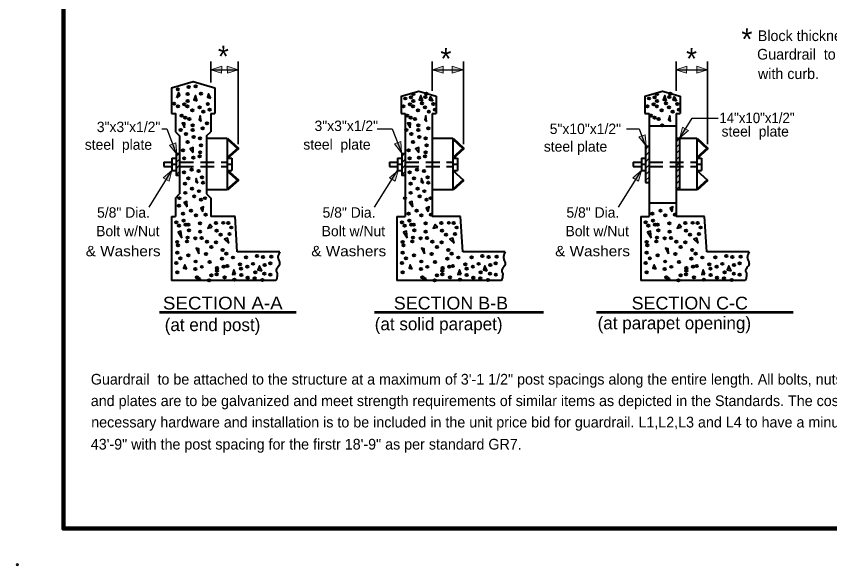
# Model space of a CAD drawing. Extents: x -8731 to 7724, y -66522 to -56618.
# Drawn here: x 6129 to 7011, y -66522 to -65926 of the extents above; entities that cross this region are included whole.
import ezdxf
from ezdxf.enums import TextEntityAlignment as Align

# ---------------------------------------------------------------- set-up
doc = ezdxf.new("R2010")
doc.units = 0
doc.header["$LTSCALE"] = 5
doc.header["$PDMODE"] = 32
doc.header["$PDSIZE"] = 2.5
doc.linetypes.add('MEDIUM_DASHED', pattern=[4.5, 3, -1.5])
doc.layers.add('1', color=7, linetype='Continuous', lineweight=13)
doc.layers.add('3', color=7, linetype='Continuous', lineweight=40)

msp = doc.modelspace()

# ---------------------------------------------------------------- hatches: boundary and pattern name
at = {"layer": '1'}
for points in [[(6339.86, -65984.52), (6351.72, -65980.6), (6351.62, -65987.98)], [(6369.66, -65984.5), (6357.8, -65980.6), (6357.9, -65987.96)], [(6580.1, -65984.5), (6591.94, -65980.6), (6591.86, -65987.96)], [(6613.42, -65984.5), (6601.54, -65980.6), (6601.64, -65987.96)], [(6843.84, -65984.5), (6855.7, -65980.6), (6855.6, -65987.96)], [(6878.42, -65984.5), (6866.54, -65980.6), (6866.64, -65987.96)], [(6848.18, -66058.26), (6857.54, -66050.18), (6851.22, -66046.52)], [(6811.72, -66066.9), (6803.9, -66057.16), (6810.86, -66054.68)], [(6302.98, -66075.64), (6295.16, -66065.9), (6302.12, -66063.42)], [(6546.72, -66074.4), (6538.9, -66064.64), (6545.86, -66062.16)], [(6297.82, -66093.36), (6288.44, -66101.42), (6294.76, -66105.1)], [(6542.82, -66093.36), (6533.44, -66101.42), (6539.76, -66105.1)], [(6806.56, -66093.36), (6797.18, -66101.42), (6803.5, -66105.1)]]:
    msp.add_hatch(color=256, dxfattribs=at).paths.add_polyline_path(points)

# ---------------------------------------------------------------- linework, layer by layer
at = {"layer": '1', "lineweight": 100}
msp.add_lwpolyline([(6180.24, -65463.56), (6180.24, -66481.48), (7671, -66481.48)], dxfattribs=at)
at = {"layer": '1'}
for points in [[(6339.86, -65984.52), (6351.72, -65980.6), (6351.62, -65987.98)], [(6369.66, -65984.5), (6357.8, -65980.6), (6357.9, -65987.96)], [(6580.1, -65984.5), (6591.94, -65980.6), (6591.86, -65987.96)], [(6613.42, -65984.5), (6601.54, -65980.6), (6601.64, -65987.96)], [(6843.84, -65984.5), (6855.7, -65980.6), (6855.6, -65987.96)], [(6878.42, -65984.5), (6866.54, -65980.6), (6866.64, -65987.96)], [(6848.18, -66058.26), (6857.54, -66050.18), (6851.22, -66046.52)], [(6811.72, -66066.9), (6803.9, -66057.16), (6810.86, -66054.68)], [(6302.98, -66075.64), (6295.16, -66065.9), (6302.12, -66063.42)], [(6546.72, -66074.4), (6538.9, -66064.64), (6545.86, -66062.16)], [(6297.82, -66093.36), (6288.44, -66101.42), (6294.76, -66105.1)], [(6542.82, -66093.36), (6533.44, -66101.42), (6539.76, -66105.1)], [(6806.56, -66093.36), (6797.18, -66101.42), (6803.5, -66105.1)]]:
    msp.add_lwpolyline(points, close=True, dxfattribs=at)
msp.add_point((6130.3, -66520.44), dxfattribs=at)
at = {"layer": '3', "lineweight": 35}
for p, q in [((6339.82, -65975.26), (6339.82, -65997.98)), ((6369.52, -65975.26), (6369.52, -66064.96)), ((6579.8, -65975.26), (6579.8, -66007.18)), ((6613.96, -65975.26), (6613.96, -66064.96)), ((6844.14, -65975.26), (6844.14, -66007.18)), ((6878.28, -65975.26), (6878.28, -66064.96)), ((6844.14, -66062.44), (6847.26, -66058.86)), ((6844.14, -66068.66), (6847.84, -66064.8)), ((6811.16, -66070.74), (6814.42, -66067.04)), ((6811.16, -66077.58), (6814.88, -66073.42)), ((6844.14, -66075.04), (6847.84, -66071.34)), ((6302.4, -66078.46), (6305.52, -66075.04)), ((6302.4, -66085), (6306.12, -66081.28)), ((6546.84, -66078.16), (6549.94, -66075.04)), ((6546.84, -66085.16), (6550.54, -66081.28)), ((6811.16, -66084.4), (6814.88, -66080.1)), ((6844.14, -66081.88), (6847.84, -66078.16)), ((6302.4, -66091.68), (6306.12, -66087.82)), ((6546.84, -66091.68), (6550.54, -66087.82)), ((6811.16, -66091.38), (6814.88, -66087.24)), ((6844.14, -66088.72), (6847.84, -66084.7)), ((6844.14, -66095.24), (6847.84, -66091.24)), ((6302.4, -66098.52), (6306.12, -66094.64)), ((6546.84, -66098.52), (6550.54, -66094.64)), ((6811.16, -66098.36), (6814.88, -66094.2)), ((6811.16, -66104.46), (6814.88, -66100.6)), ((6844.14, -66101.64), (6847.84, -66097.76)), ((6844.14, -66108.16), (6847.84, -66104.3)), ((6844.14, -66114.56), (6847.84, -66110.84))]:
    msp.add_line(p, q, dxfattribs=at)
at = {"layer": '3', "lineweight": 25}
for p, q in [((6339.82, -65984.46), (6369.52, -65984.46)), ((6579.8, -65984.46), (6613.96, -65984.46)), ((6844.14, -65984.46), (6878.28, -65984.46)), ((6286.82, -66048.32), (6292.16, -66048.32)), ((6292.16, -66048.32), (6302.4, -66075.04)), ((6520.26, -66048.32), (6536.58, -66048.32)), ((6536.58, -66048.32), (6546.84, -66075.04)), ((6790.38, -66048.32), (6804.04, -66048.32)), ((6804.04, -66048.32), (6811.16, -66067.04)), ((6273, -66133.26), (6297.8, -66093.32)), ((6517.42, -66133.26), (6542.22, -66093.32)), ((6781.76, -66133.26), (6806.56, -66093.32))]:
    msp.add_line(p, q, dxfattribs=at)
at = {"layer": '3'}
for p, q in [((6297.2, -66003.92), (6297.2, -66031.68)), ((6344.28, -66003.92), (6344.28, -66031.68)), ((6546.1, -66013.12), (6546.1, -66031.68)), ((6584.26, -66013.12), (6584.26, -66031.68)), ((6810.42, -66013.12), (6810.42, -66031.68)), ((6848.58, -66013.12), (6848.58, -66031.68)), ((6339.82, -66031.68), (6339.82, -66051.6)), ((6339.82, -66031.68), (6344.28, -66031.68)), ((6546.1, -66031.68), (6550.54, -66031.68)), ((6550.54, -66031.68), (6550.54, -66143.2)), ((6579.8, -66031.68), (6579.8, -66143.2)), ((6579.8, -66031.68), (6584.26, -66031.68)), ((6810.42, -66031.68), (6814.88, -66031.68)), ((6814.88, -66031.68), (6814.88, -66143.2)), ((6844.14, -66031.68), (6848.58, -66031.68)), ((6844.14, -66045.36), (6814.88, -66045.36)), ((6301.66, -66051.6), (6306.12, -66056.04)), ((6306.12, -66056.04), (6306.12, -66118.86)), ((6335.38, -66056.04), (6339.82, -66051.6)), ((6335.38, -66056.04), (6335.38, -66118.86)), ((6357.8, -66058.86), (6335.38, -66058.86)), ((6357.8, -66058.86), (6357.8, -66114.56)), ((6602.22, -66058.86), (6579.8, -66058.86)), ((6602.22, -66058.86), (6602.22, -66114.56)), ((6866.56, -66058.86), (6844.14, -66058.86)), ((6847.84, -66058.86), (6847.84, -66114.56)), ((6866.56, -66058.86), (6866.56, -66114.56)), ((6811.16, -66067.04), (6814.88, -66067.04)), ((6811.16, -66067.04), (6811.16, -66075.04)), ((6297.8, -66080.24), (6302.4, -66080.24)), ((6302.4, -66075.04), (6306.12, -66075.04)), ((6357.8, -66080.24), (6362.84, -66080.24)), ((6362.84, -66080.24), (6362.84, -66093.32)), ((6542.22, -66080.24), (6546.84, -66080.24)), ((6546.84, -66075.04), (6550.54, -66075.04)), ((6602.22, -66080.24), (6607.28, -66080.24)), ((6607.28, -66080.24), (6607.28, -66093.32)), ((6806.56, -66080.24), (6811.16, -66080.24)), ((6866.56, -66080.24), (6871.6, -66080.24)), ((6871.6, -66080.24), (6871.6, -66093.32)), ((6289.04, -66084.4), (6289.04, -66089.16)), ((6289.04, -66084.4), (6297.8, -66084.4)), ((6289.04, -66089.16), (6297.8, -66089.16)), ((6297.8, -66086.78), (6302.4, -66086.78)), ((6357.8, -66086.78), (6362.84, -66086.78)), ((6533.46, -66084.4), (6533.46, -66089.16)), ((6533.46, -66084.4), (6542.22, -66084.4)), ((6533.46, -66089.16), (6542.22, -66089.16)), ((6542.22, -66086.78), (6546.84, -66086.78)), ((6602.22, -66086.78), (6607.28, -66086.78)), ((6797.8, -66084.4), (6797.8, -66089.16)), ((6797.8, -66084.4), (6806.56, -66084.4)), ((6797.8, -66089.16), (6806.56, -66089.16)), ((6806.56, -66086.78), (6811.16, -66086.78)), ((6866.56, -66086.78), (6871.6, -66086.78)), ((6297.8, -66093.32), (6302.4, -66093.32)), ((6357.8, -66093.32), (6362.84, -66093.32)), ((6542.22, -66093.32), (6546.84, -66093.32)), ((6602.22, -66093.32), (6607.28, -66093.32)), ((6602.22, -66093.32), (6613.96, -66104)), ((6806.56, -66093.32), (6811.16, -66093.32)), ((6811.16, -66098.52), (6811.16, -66106.52)), ((6866.56, -66093.32), (6871.6, -66093.32)), ((6866.56, -66093.32), (6878.28, -66104)), ((6811.16, -66106.52), (6814.88, -66106.52)), ((6301.66, -66123.32), (6306.12, -66118.86)), ((6357.8, -66114.56), (6335.38, -66114.56)), ((6335.38, -66118.86), (6339.82, -66123.32)), ((6602.22, -66114.56), (6579.8, -66114.56)), ((6866.56, -66114.56), (6844.14, -66114.56)), ((6844.14, -66114.56), (6844.14, -66143.2)), ((6301.66, -66123.32), (6301.66, -66143.2)), ((6339.82, -66123.32), (6339.82, -66143.2)), ((6844.14, -66128.96), (6814.88, -66128.96)), ((6297.2, -66143.2), (6301.66, -66143.2)), ((6297.2, -66143.2), (6297.2, -66212.72)), ((6366.26, -66143.2), (6339.82, -66143.2)), ((6368.64, -66181.68), (6366.26, -66143.2)), ((6541.64, -66143.2), (6550.54, -66143.2)), ((6541.64, -66143.2), (6541.64, -66212.72)), ((6610.7, -66143.2), (6579.8, -66143.2)), ((6613.06, -66181.68), (6610.7, -66143.2)), ((6805.96, -66143.2), (6814.88, -66143.2)), ((6805.96, -66143.2), (6805.96, -66212.72)), ((6875.02, -66143.2), (6844.14, -66143.2)), ((6877.4, -66181.68), (6875.02, -66143.2)), ((6414.66, -66181.68), (6368.64, -66181.68)), ((6659.1, -66181.68), (6613.06, -66181.68)), ((6923.42, -66181.68), (6877.4, -66181.68)), ((6410.5, -66212.72), (6297.2, -66212.72)), ((6654.94, -66212.72), (6541.64, -66212.72)), ((6902.94, -66212.72), (6805.96, -66212.72)), ((6919.26, -66212.72), (6805.96, -66212.72))]:
    msp.add_line(p, q, dxfattribs=at)
at = {"layer": '3', "linetype": 'MEDIUM_DASHED'}
for p, q in [((6306.12, -66084.4), (6357.8, -66084.4)), ((6306.12, -66089.16), (6357.8, -66089.16)), ((6550.54, -66084.4), (6602.22, -66084.4)), ((6550.54, -66089.16), (6602.22, -66089.16)), ((6814.88, -66084.4), (6866.56, -66084.4)), ((6814.88, -66089.16), (6866.56, -66089.16))]:
    msp.add_line(p, q, dxfattribs=at)
at = {"layer": '3', "lineweight": 53}
for p, q in [((6613.96, -66104), (6602.22, -66114.56)), ((6878.28, -66104), (6866.56, -66114.56)), ((6432.34, -66247.32), (6284.28, -66247.32)), ((6700.68, -66247.32), (6517.28, -66247.32)), ((6971.1, -66247.32), (6758, -66247.32))]:
    msp.add_line(p, q, dxfattribs=at)
at = {"layer": '3'}
for points in [[(6297.2, -66003.92), (6320.82, -65997.08), (6344.28, -66003.92)], [(6546.1, -66013.12), (6565.26, -66007.64), (6584.26, -66013.12)], [(6810.42, -66013.12), (6829.58, -66007.64), (6848.58, -66013.12)], [(6297.2, -66031.68), (6301.66, -66031.68), (6301.66, -66051.6)], [(6844.14, -66031.68), (6844.14, -66058.86), (6844.14, -66114.56)], [(6297.8, -66080.24), (6297.8, -66086.78), (6297.8, -66093.32)], [(6302.4, -66075.04), (6302.4, -66086.78), (6302.4, -66098.52), (6306.12, -66098.52)], [(6542.22, -66080.24), (6542.22, -66086.78), (6542.22, -66093.32)], [(6546.84, -66075.04), (6546.84, -66086.78), (6546.84, -66098.52), (6550.54, -66098.52)], [(6806.56, -66080.24), (6806.56, -66086.78), (6806.56, -66093.32)], [(6811.16, -66075.04), (6811.16, -66086.78), (6811.16, -66098.52)]]:
    msp.add_lwpolyline(points, dxfattribs=at)
for points in [[(6303.14, -66014.76), (6305.22, -66008.82), (6306.12, -66012.24)], [(6325.12, -66017.88), (6323.18, -66012.24), (6321.42, -66016.84)], [(6339.82, -66015.06), (6337.3, -66010.44), (6336.26, -66014.02)], [(6569.56, -66017.88), (6567.62, -66012.24), (6565.84, -66016.84)], [(6833.88, -66017.88), (6831.96, -66012.24), (6830.18, -66016.84)], [(6580.4, -66018.32), (6576.82, -66017.28), (6577.86, -66013.72)], [(6844.72, -66018.32), (6841.16, -66017.28), (6842.2, -66013.72)], [(6329.28, -66040.3), (6328.54, -66034.2), (6327.34, -66038.68)], [(6573.7, -66040.3), (6572.98, -66034.2), (6571.78, -66038.68)], [(6838.04, -66040.3), (6837.3, -66034.2), (6836.1, -66038.68)], [(6311.46, -66047.12), (6311.76, -66042.08), (6308.78, -66042.24)], [(6555.9, -66047.12), (6556.18, -66042.08), (6553.22, -66042.24)], [(6320.82, -66074.16), (6320.96, -66068.66), (6317.4, -66069.84)], [(6565.26, -66074.16), (6565.4, -66068.66), (6561.82, -66069.84)], [(6325.86, -66107.28), (6323.94, -66102.22), (6323.5, -66105.8)], [(6570.3, -66107.28), (6568.36, -66102.22), (6567.92, -66105.8)], [(6314.28, -66132.68), (6313.84, -66127.02), (6311.02, -66128.22)], [(6558.72, -66132.68), (6558.26, -66127.02), (6555.44, -66128.22)], [(6331.22, -66137.86), (6332.1, -66132.82), (6328.98, -66134.44)], [(6575.64, -66137.86), (6576.54, -66132.82), (6573.42, -66134.44)], [(6839.98, -66137.86), (6840.86, -66132.82), (6837.74, -66134.44)], [(6341.46, -66154.8), (6338.78, -66151.98), (6336.56, -66155.98)], [(6585.9, -66154.8), (6583.22, -66151.98), (6580.98, -66155.98)], [(6850.22, -66154.8), (6847.54, -66151.98), (6845.32, -66155.98)], [(6308.5, -66166.52), (6307.6, -66159.4), (6304.48, -66160.44)], [(6552.92, -66166.52), (6552.02, -66159.4), (6548.9, -66160.44)], [(6817.26, -66166.52), (6816.36, -66159.4), (6813.24, -66160.44)], [(6359.42, -66172.32), (6357.94, -66166.96), (6354.68, -66167.86)], [(6603.86, -66172.32), (6602.38, -66166.96), (6599.1, -66167.86)], [(6868.18, -66172.32), (6866.7, -66166.96), (6863.44, -66167.86)], [(6327.06, -66183.6), (6326.9, -66178.26), (6323.94, -66177.66)], [(6571.48, -66183.6), (6571.34, -66178.26), (6568.36, -66177.66)], [(6835.82, -66183.6), (6835.66, -66178.26), (6832.7, -66177.66)], [(6313.84, -66199.94), (6311.62, -66195.64), (6310.42, -66199.2)], [(6395.06, -66202.16), (6392.54, -66196.82), (6390.9, -66201.12)], [(6558.26, -66199.94), (6556.04, -66195.64), (6554.86, -66199.2)], [(6639.5, -66202.16), (6636.98, -66196.82), (6635.34, -66201.12)], [(6822.6, -66199.94), (6820.38, -66195.64), (6819.18, -66199.2)], [(6903.82, -66202.16), (6901.3, -66196.82), (6899.66, -66201.12)], [(6366.7, -66205.88), (6364.92, -66200.98), (6363.3, -66206.18)], [(6611.14, -66205.88), (6609.34, -66200.98), (6607.72, -66206.18)], [(6875.46, -66205.88), (6873.68, -66200.98), (6872.06, -66206.18)]]:
    msp.add_lwpolyline(points, close=True, dxfattribs=at)
at = {"layer": '3', "lineweight": 25}
msp.add_lwpolyline([(6847.84, -66058.86), (6861.5, -66036.88), (6889.86, -66036.88)], dxfattribs=at)
at = {"layer": '3', "lineweight": 53}
for points in [[(6357.8, -66058.86), (6369.52, -66069.56), (6357.8, -66080.24)], [(6602.22, -66058.86), (6613.96, -66069.56), (6602.22, -66080.24)], [(6866.56, -66058.86), (6878.28, -66069.56), (6866.56, -66080.24)], [(6357.8, -66093.32), (6369.52, -66104), (6357.8, -66114.56)]]:
    msp.add_lwpolyline(points, dxfattribs=at)
at = {"layer": '3'}
for points in [[(6414.66, -66181.68), (6413.18, -66184.8), (6412.74, -66188.5), (6413.92, -66191.62), (6414.38, -66195.34), (6413.78, -66196.82), (6410.82, -66201.56), (6410.96, -66203.2), (6411.7, -66204.68), (6411.86, -66206.32), (6411.54, -66209.6), (6410.5, -66212.72)], [(6659.1, -66181.68), (6657.62, -66184.8), (6657.18, -66188.5), (6658.36, -66191.62), (6658.8, -66195.34), (6658.22, -66196.82), (6655.24, -66201.56), (6655.38, -66203.2), (6656.14, -66204.68), (6656.28, -66206.32), (6655.98, -66209.6), (6654.94, -66212.72)], [(6923.42, -66181.68), (6921.94, -66184.8), (6921.5, -66188.5), (6922.7, -66191.62), (6923.14, -66195.34), (6922.54, -66196.82), (6919.58, -66201.56), (6919.72, -66203.2), (6920.46, -66204.68), (6920.62, -66206.32), (6920.3, -66209.6), (6919.26, -66212.72)]]:
    msp.add_spline(points, degree=3, dxfattribs=at)
for p in [(6304.18, -66005.4), (6315.92, -66003.04), (6323.5, -66002.28), (6314.88, -66010.6), (6329.14, -66010.3), (6556.78, -66014.16), (6559.3, -66010.6), (6572.52, -66013.72), (6573.56, -66010.3), (6821.12, -66014.16), (6823.64, -66010.6), (6836.86, -66013.72), (6837.9, -66010.3), (6300.18, -66021.14), (6311.3, -66021.74), (6314.88, -66018.18), (6336.7, -66021.6), (6550.7, -66015.5), (6555.74, -66021.74), (6559.3, -66018.18), (6568.82, -66020.84), (6581.14, -66021.6), (6815.02, -66015.5), (6820.08, -66021.74), (6823.64, -66018.18), (6833.14, -66020.84), (6845.46, -66021.6), (6304.34, -66024.12), (6314.58, -66023.82), (6319.92, -66028.28), (6327.8, -66025.16), (6331.8, -66029.76), (6338.64, -66027.52), (6548.76, -66024.12), (6559.02, -66023.82), (6564.36, -66028.28), (6572.22, -66025.16), (6576.24, -66029.76), (6583.06, -66027.52), (6813.1, -66024.12), (6823.34, -66023.82), (6828.68, -66028.28), (6836.56, -66025.16), (6840.56, -66029.76), (6847.4, -66027.52), (6308.34, -66034.2), (6312.2, -66036.14), (6316.66, -66037.64), (6552.78, -66034.2), (6556.64, -66036.14), (6561.1, -66037.64), (6817.1, -66034.2), (6820.96, -66036.14), (6825.42, -66037.64), (6307.3, -66049.66), (6320.38, -66044.46), (6320.38, -66049.52), (6331.22, -66047.88), (6335.66, -66042.24), (6551.74, -66049.66), (6564.8, -66044.46), (6564.8, -66049.52), (6575.64, -66047.88), (6829.14, -66044.46), (6312.94, -66053.96), (6321.42, -66057.24), (6557.38, -66053.96), (6565.84, -66057.24), (6314.74, -66062.58), (6328.24, -66058.56), (6329.42, -66066.28), (6559.16, -66062.58), (6572.66, -66058.56), (6573.86, -66066.28), (6309.82, -66071.78), (6328.38, -66073.86), (6554.26, -66071.78), (6572.82, -66073.86), (6311.02, -66080.4), (6321.12, -66079.66), (6327.8, -66078.16), (6555.44, -66080.4), (6565.54, -66079.66), (6572.22, -66078.16), (6319.04, -66092.58), (6563.46, -66092.58), (6310.86, -66095.4), (6315.62, -66102.08), (6326.62, -66093.92), (6330.46, -66101.04), (6555.3, -66095.4), (6560.06, -66102.08), (6571.04, -66093.92), (6574.9, -66101.04), (6312.06, -66107.72), (6331.36, -66106.84), (6556.48, -66107.72), (6575.78, -66106.84), (6312.2, -66117.68), (6319.62, -66113.06), (6327.06, -66115.88), (6556.64, -66117.68), (6564.06, -66113.06), (6571.48, -66115.88), (6305.82, -66123.46), (6321.86, -66121.52), (6329.28, -66125.1), (6333.74, -66123.46), (6550.26, -66123.46), (6566.3, -66121.52), (6573.7, -66125.1), (6578.18, -66123.46), (6305.38, -66131.64), (6318.58, -66137.12), (6563.02, -66137.12), (6827.34, -66137.12), (6309.82, -66140.4), (6323.78, -66142.02), (6334.18, -66141.28), (6554.26, -66140.4), (6568.22, -66142.02), (6578.62, -66141.28), (6818.58, -66140.4), (6832.54, -66142.02), (6842.94, -66141.28), (6302.54, -66149.74), (6305.52, -66153.32), (6310.58, -66147.68), (6312.66, -66152.12), (6315.46, -66152.12), (6328.24, -66150.78), (6345.46, -66150.34), (6353.48, -66150.2), (6358.82, -66150.34), (6362.1, -66155.24), (6546.98, -66149.74), (6549.94, -66153.32), (6555, -66147.68), (6557.08, -66152.12), (6559.9, -66152.12), (6572.66, -66150.78), (6589.9, -66150.34), (6597.92, -66150.2), (6603.26, -66150.34), (6606.54, -66155.24), (6811.3, -66149.74), (6814.28, -66153.32), (6819.34, -66147.68), (6821.42, -66152.12), (6824.22, -66152.12), (6837, -66150.78), (6854.22, -66150.34), (6862.26, -66150.2), (6867.6, -66150.34), (6870.86, -66155.24), (6316.22, -66158.36), (6328.38, -66159.84), (6346.22, -66158.66), (6350.52, -66163.12), (6360.18, -66162.22), (6560.64, -66158.36), (6572.82, -66159.84), (6590.64, -66158.66), (6594.94, -66163.12), (6604.6, -66162.22), (6824.98, -66158.36), (6837.14, -66159.84), (6854.98, -66158.66), (6859.28, -66163.12), (6868.94, -66162.22), (6303.44, -66170.98), (6313.98, -66170.4), (6314.74, -66166.08), (6323.04, -66166.82), (6329.88, -66166.52), (6335.66, -66170.68), (6345.62, -66171.44), (6547.88, -66170.98), (6558.42, -66170.4), (6559.16, -66166.08), (6567.48, -66166.82), (6574.3, -66166.52), (6580.1, -66170.68), (6590.06, -66171.44), (6812.2, -66170.98), (6822.74, -66170.4), (6823.5, -66166.08), (6831.8, -66166.82), (6838.64, -66166.52), (6844.42, -66170.68), (6854.38, -66171.44), (6304.34, -66174.54), (6340.58, -66176.32), (6352.9, -66179.74), (6548.76, -66174.54), (6585, -66176.32), (6597.32, -66179.74), (6813.1, -66174.54), (6849.34, -66176.32), (6861.66, -66179.74), (6303.58, -66182.42), (6307, -66188.8), (6315.62, -66185.54), (6334.78, -66184.04), (6352, -66188.96), (6356.6, -66183.76), (6363.88, -66187.76), (6378.14, -66187.46), (6389.86, -66186.12), (6396.54, -66187.16), (6405.46, -66186.72), (6548.02, -66182.42), (6551.44, -66188.8), (6560.06, -66185.54), (6579.2, -66184.04), (6596.42, -66188.96), (6601.04, -66183.76), (6608.3, -66187.76), (6622.58, -66187.46), (6634.3, -66186.12), (6640.98, -66187.16), (6649.9, -66186.72), (6812.34, -66182.42), (6815.78, -66188.8), (6824.38, -66185.54), (6843.54, -66184.04), (6860.76, -66188.96), (6865.36, -66183.76), (6872.64, -66187.76), (6886.9, -66187.46), (6898.62, -66186.12), (6905.3, -66187.16), (6914.22, -66186.72), (6302.54, -66193.56), (6323.64, -66192.08), (6330.18, -66197.86), (6338.64, -66192.52), (6346.66, -66199.04), (6353.94, -66197.56), (6357.8, -66196.96), (6371.46, -66195.04), (6379.48, -66197.72), (6385.7, -66194.6), (6398.34, -66195.78), (6404.28, -66194), (6546.98, -66193.56), (6568.06, -66192.08), (6574.6, -66197.86), (6583.06, -66192.52), (6591.08, -66199.04), (6598.36, -66197.56), (6602.22, -66196.96), (6615.88, -66195.04), (6623.9, -66197.72), (6630.14, -66194.6), (6642.76, -66195.78), (6648.7, -66194), (6811.3, -66193.56), (6832.4, -66192.08), (6838.94, -66197.86), (6847.4, -66192.52), (6855.42, -66199.04), (6862.7, -66197.56), (6866.56, -66196.96), (6880.22, -66195.04), (6888.24, -66197.72), (6894.46, -66194.6), (6907.1, -66195.78), (6913.04, -66194), (6303.58, -66203.96), (6323.18, -66200.08), (6340.58, -66206.92), (6346.36, -66205.88), (6346.5, -66202.16), (6372.78, -66199.94), (6372.94, -66206.62), (6388.1, -66203.8), (6398.04, -66205.28), (6404.42, -66206.48), (6548.02, -66203.96), (6567.62, -66200.08), (6585, -66206.92), (6590.78, -66205.88), (6590.94, -66202.16), (6617.22, -66199.94), (6617.38, -66206.62), (6632.52, -66203.8), (6642.46, -66205.28), (6648.86, -66206.48), (6812.34, -66203.96), (6831.96, -66200.08), (6849.34, -66206.92), (6855.12, -66205.88), (6855.26, -66202.16), (6881.54, -66199.94), (6881.7, -66206.62), (6896.86, -66203.8), (6906.8, -66205.28), (6913.18, -66206.48), (6324.82, -66209.14), (6327.2, -66210.92), (6338.04, -66212.4), (6354.82, -66209.3), (6365.52, -66211.68), (6379.92, -66209.44), (6387.5, -66210.48), (6395.82, -66212.26), (6569.26, -66209.14), (6571.64, -66210.92), (6582.48, -66212.4), (6599.26, -66209.3), (6609.94, -66211.68), (6624.34, -66209.44), (6631.92, -66210.48), (6640.24, -66212.26), (6833.58, -66209.14), (6835.96, -66210.92), (6846.8, -66212.4), (6863.58, -66209.3), (6874.28, -66211.68), (6888.68, -66209.44), (6896.26, -66210.48), (6904.58, -66212.26)]:
    msp.add_point(p, dxfattribs=at)

# ---------------------------------------------------------------- texts
for p in [(6920.99, -65962.56), (6353.47, -65981.32), (6594.73, -65983.82), (6860.99, -65983.82)]:
    msp.add_text('*', height=22.93, dxfattribs=at).set_placement(p, align=Align.CENTER)
for s, height, p in [('Block thickness varies.', 11.58, (6932.78, -65953.28)), ('Guardrail  to be flush', 11.58, (6932.04, -65973.32)), ('with curb.', 11.58, (6932.94, -65994.42)), ('(at parapet opening)', 13.81, (6759.18, -66265.58)), ('(at end post)', 13.81, (6289.94, -66267.5)), ('(at solid parapet)', 13.81, (6517.58, -66266.62)), ('Guardrail  to be attached to the structure at a maximum of 3\'-1 1/2" post spacings along the entire length. All bolts, nuts, washers', 11.58, (6209.84, -66325.42)), ('and plates are to be galvanized and meet strength requirements of similar items as depicted in the Standards. The cost of all', 11.58, (6209.84, -66348.74)), ('necessary hardware and installation is to be included in the unit price bid for guardrail. L1,L2,L3 and L4 to have a minumum of', 11.58, (6210.28, -66371.9)), ('43\'-9" with the post spacing for the firstr 18\'-9" as per standard GR7.', 11.58, (6209.84, -66395.8))]:
    msp.add_text(s, height=height, dxfattribs=at).set_placement(p)
for s, width, p in [('14"x10"x1/2"', 0.95, (6972.6, -66042.14)), ('& Washers', 1.1, (6285.5, -66186.42)), ('& Washers', 1.1, (6529.94, -66186.42)), ('& Washers', 1.1, (6794.26, -66186.42))]:
    msp.add_text(s, height=11.28, dxfattribs=dict(at, width=width)).set_placement(p, align=Align.RIGHT)
for s, p in [('3"x3"x1/2"', (6521.2, -66050.7)), ('3"x3"x1/2"', (6285.24, -66051.88)), ('5"x10"x1/2"', (6784.56, -66053.96)), ('steel  plate', (6966.46, -66056.72)), ('steel  plate', (6276.26, -66071.04)), ('steel  plate', (6513.1, -66070.88)), ('steel plate', (6769.6, -66073.12)), ('5/8" Dia.', (6273.96, -66144.62)), ('5/8" Dia.', (6518.38, -66144.62)), ('5/8" Dia.', (6782.72, -66144.62)), ('Bolt w/Nut', (6284.38, -66164.74)), ('Bolt w/Nut', (6528.8, -66164.74)), ('Bolt w/Nut', (6793.14, -66164.74))]:
    msp.add_text(s, height=11.28, dxfattribs=at).set_placement(p, align=Align.RIGHT)
for s, width, p in [('SECTION A-A', 1.1, (6288, -66244.04)), ('SECTION B-B', 1.05, (6538.22, -66244.04)), ('SECTION C-C', 1.05, (6796.02, -66244.04))]:
    msp.add_text(s, height=13.81, dxfattribs=dict(at, width=width)).set_placement(p)

doc.saveas('drawing.dxf')
